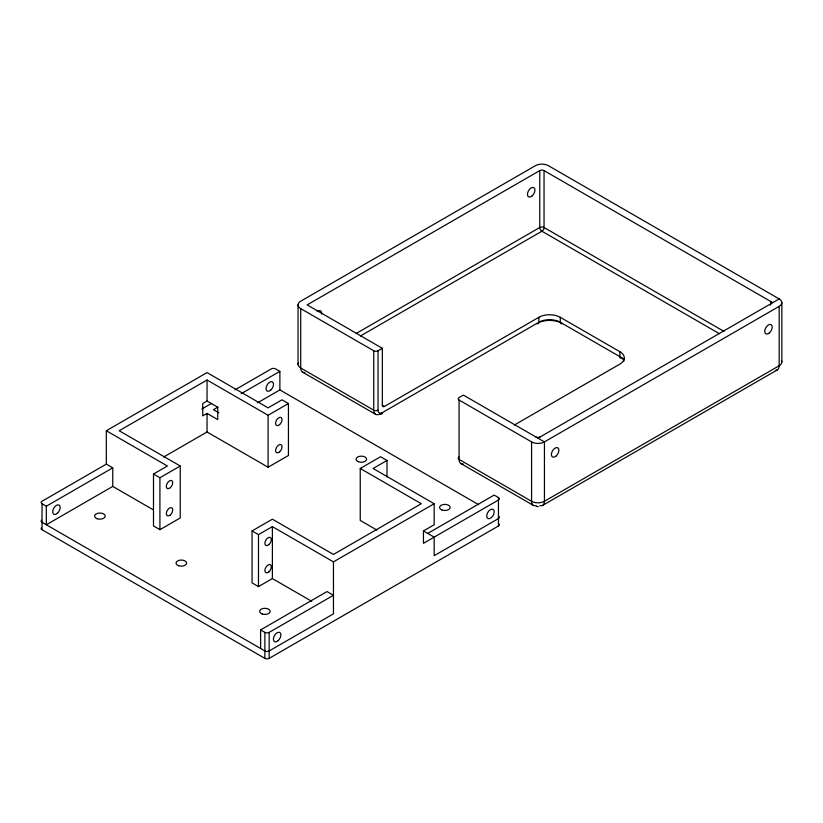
<?xml version="1.0" encoding="UTF-8"?>
<svg xmlns="http://www.w3.org/2000/svg" width="823" height="823" viewBox="0 0 823 823"><rect width="100%" height="100%" fill="white"/><g stroke="black" fill="none" stroke-linecap="round" stroke-linejoin="round"><path stroke-width="1.23" d="M298.049 304.901L298.049 364.28M781.85 362.027L781.85 302.648M772.756 302.648L544.044 170.598A3.035 1.749 0 0 0 539.754 170.598L307.144 304.901L382.325 348.304L382.325 405.214L384.464 406.449L538.859 317.308A15.153 8.744 0 0 1 560.288 317.308L619.894 351.73A15.153 8.744 0 0 1 619.894 364.095L514.375 425.018M153.181 509.756L112.751 486.414L112.751 467.855L106.321 464.141L106.321 430.738L207.036 372.593L268.103 407.858L282.001 399.834L288.431 403.537L288.431 455.5L268.103 467.238L207.036 431.982L163.664 457.022M288.431 403.537L268.103 415.276L207.036 380.02L119.181 430.738L180.247 466.003L180.247 517.955L159.919 529.693L153.489 525.979L153.489 474.027L167.388 466.003L106.321 430.738M207.036 401.048L202.746 403.527L202.746 415.893L207.036 413.424L217.745 419.607L217.745 407.241L207.036 401.048L207.036 380.02M106.321 464.141L42.035 501.258A3.035 1.749 0 0 0 42.035 503.727L42.035 529.714L264.883 658.369A3.035 1.749 0 0 0 269.172 658.369L498.45 526L498.45 497.545L494.16 495.076L427.734 533.427M201.83 409L211.758 403.27M234.915 389.896L271.312 368.889A3.035 1.749 0 0 1 275.602 368.889L279.882 371.358L279.882 389.917L478.616 504.653M42.035 503.727L46.325 506.207L112.751 467.855M217.889 407.159L213.455 409.71L218.815 412.807M241.139 393.733L279.882 371.358M356.112 333.531L539.754 227.508A3.035 1.749 0 0 1 544.044 227.508L723.973 331.391M360.423 336L541.904 231.222A3.035 1.749 -60 0 0 544.044 227.508L544.044 170.598M112.751 486.414L46.325 524.765L46.325 506.207M257.743 402.704L279.882 389.917M775.708 370.329A9.094 5.247 60 0 0 779.186 365.741L779.186 306.362A9.094 5.247 0 0 0 779.186 298.934L548.334 165.649A9.094 5.247 0 0 0 535.475 165.649L300.714 301.187A9.094 5.247 0 0 0 300.714 308.615L373.755 350.773A3.035 1.749 0 0 0 378.035 350.773L382.325 348.304M153.489 474.027L159.919 477.731L180.247 466.003M298.482 362.686A9.094 5.247 0 0 0 300.714 367.994L373.755 410.163A9.094 5.247 -60 0 0 380.175 413.876L538.859 322.256A15.153 8.744 0 0 1 560.288 322.256L622.034 357.912M311.732 601.294L272.382 578.579L258.484 586.604L252.054 582.89L252.054 530.928L272.382 519.2L333.459 554.455L421.304 503.727L360.237 468.472L360.237 520.434L376.893 530.053M360.237 468.472L380.565 456.734L386.995 460.448L386.995 476.918M252.054 530.928L258.484 534.641L272.382 526.617L333.459 561.872L434.163 503.727L434.163 524.765L423.454 530.948L423.454 543.324L498.45 500.024A3.035 1.749 0 0 0 498.45 497.545M386.995 460.448L373.097 468.472L434.163 503.727M538.005 438.186L779.186 298.934M779.186 306.362L544.435 441.9A9.094 5.247 0 0 1 531.576 441.9L459.069 400.04A3.035 1.749 0 0 1 459.069 397.56L463.359 395.091L544.435 441.9L544.435 501.279A9.094 5.247 60 0 1 539.775 505.723M260.603 629.914L327.029 591.562L333.459 595.276L269.172 632.393A3.035 1.749 0 0 1 264.883 632.393L260.603 629.914L260.603 648.473M542.552 505.445L777.303 369.908M536.606 506.464L538.232 506.649M719.456 333.726L541.904 231.222A3.035 1.749 60 0 1 539.754 227.508L539.754 170.598M302.597 372.161L375.638 414.319M460.952 463.586L533.458 505.445M423.454 530.948L434.163 537.131L434.163 555.69L498.45 518.572A3.035 1.749 0 0 0 498.45 516.103M770.616 305.21L770.616 301.413A3.035 1.749 0 0 1 770.616 303.882M619.894 351.73L619.894 356.678A15.153 8.744 0 0 1 624.009 361.071M560.288 317.308L560.288 322.256A3.035 1.749 -60 0 0 562.428 323.501M538.859 317.308L538.859 322.256A3.035 1.749 60 0 1 537.11 323.676M531.576 441.9L531.576 501.279A9.094 5.247 -60 0 0 536.236 505.723M459.069 400.04L459.069 459.419A9.094 5.247 -60 0 0 463.133 463.977M378.035 350.773L378.035 410.163A6.059 3.498 -60 0 0 382.325 412.632A3.035 1.749 60 0 1 380.175 413.876M373.755 350.773L373.755 410.163A3.035 1.749 0 0 0 378.035 410.163M333.459 561.872L333.459 613.835L269.172 650.952A3.035 1.749 0 0 1 264.883 650.952L42.035 522.286A3.035 1.749 0 0 1 41.531 520.198M300.714 308.615L300.714 367.994A9.094 5.247 -60 0 0 304.777 372.552M272.382 526.617L272.382 578.579M269.172 632.393L269.172 658.369M268.103 415.276L268.103 467.238M264.883 632.393L264.883 658.369M258.484 534.641L258.484 586.604M207.036 413.424L207.036 431.982M159.919 477.731L159.919 529.693M42.035 529.714A3.035 1.749 0 0 1 41.531 527.625M498.45 523.531A3.035 1.749 0 0 1 498.45 526M540.145 436.951A3.035 1.749 0 0 1 535.855 436.951M317.174 311.536A5.298 3.066 -60 0 1 321.546 314.067M458.884 457.063A3.035 1.749 0 0 0 459.069 459.419L531.576 501.279A9.094 5.247 0 0 0 544.435 501.279L779.186 365.741A9.094 5.247 0 0 0 781.418 360.443M384.464 406.449A3.035 1.749 -60 0 1 382.325 405.214M623.381 358.787A18.178 10.493 0 0 1 624.245 359.456M538.684 322.513A18.178 10.493 0 0 1 561.8 323.151M621.849 358.015A3.035 1.749 -60 0 1 619.894 356.678M170.361 514.879A4.547 2.623 -60 0 0 171.801 507.832A4.547 2.623 -60 0 0 166.431 512.606A4.547 2.623 -60 0 0 170.361 514.879M170.361 487.658A4.547 2.623 -60 0 0 171.801 480.622A4.547 2.623 -60 0 0 166.431 485.385A4.547 2.623 -60 0 0 170.361 487.658M178.663 565.761A5.298 3.066 0 0 0 186.626 563.117A5.298 3.066 0 0 0 178.663 560.463A5.298 3.066 0 0 0 178.663 565.761M97.237 518.757A5.298 3.066 0 0 0 105.2 516.103A5.298 3.066 0 0 0 97.237 513.449A5.298 3.066 0 0 0 97.237 518.757M262.239 614.009A5.298 3.066 0 0 0 270.191 611.366A5.298 3.066 0 0 0 262.239 608.711A5.298 3.066 0 0 0 262.239 614.009M441.766 509.921A5.298 3.066 0 0 0 450.15 507.76A5.298 3.066 0 0 0 442.712 504.643A5.298 3.066 0 0 0 441.766 509.921M358.2 461.672A5.298 3.066 0 0 0 366.585 459.512A5.298 3.066 0 0 0 359.147 456.405A5.298 3.066 0 0 0 358.2 461.672M268.936 571.79A4.547 2.623 -60 0 0 270.376 564.743A4.547 2.623 -60 0 0 264.996 569.516A4.547 2.623 -60 0 0 268.936 571.79M268.936 544.569A4.547 2.623 -60 0 0 270.376 537.522A4.547 2.623 -60 0 0 264.996 542.295A4.547 2.623 -60 0 0 268.936 544.569M279.645 451.786A4.547 2.623 -60 0 0 281.085 444.739A4.547 2.623 -60 0 0 275.705 449.512A4.547 2.623 -60 0 0 279.645 451.786M279.645 424.565A4.547 2.623 -60 0 0 281.085 417.528A4.547 2.623 -60 0 0 275.705 422.292A4.547 2.623 -60 0 0 279.645 424.565M491.444 517.533A5.298 3.066 -60 0 0 493.121 509.324A5.298 3.066 -60 0 0 486.856 514.879A5.298 3.066 -60 0 0 491.444 517.533M270.736 390.112A5.298 3.066 -60 0 0 272.423 381.903A5.298 3.066 -60 0 0 266.148 387.458A5.298 3.066 -60 0 0 270.736 390.112M278.112 640.695A5.298 3.066 -60 0 0 279.799 632.486A5.298 3.066 -60 0 0 273.524 638.051A5.298 3.066 -60 0 0 278.112 640.695M57.415 513.274A5.298 3.066 -60 0 0 59.091 505.065A5.298 3.066 -60 0 0 52.816 510.63A5.298 3.066 -60 0 0 57.415 513.274M532.162 195.864A5.298 3.066 -60 0 0 533.839 187.644A5.298 3.066 -60 0 0 527.564 193.21A5.298 3.066 -60 0 0 532.162 195.864M769.443 332.862A5.298 3.066 -60 0 0 771.12 324.643A5.298 3.066 -60 0 0 764.855 330.208A5.298 3.066 -60 0 0 769.443 332.862M556.111 456.024A5.298 3.066 -60 0 0 557.799 447.805A5.298 3.066 -60 0 0 551.523 453.37A5.298 3.066 -60 0 0 556.111 456.024"/></g></svg>
